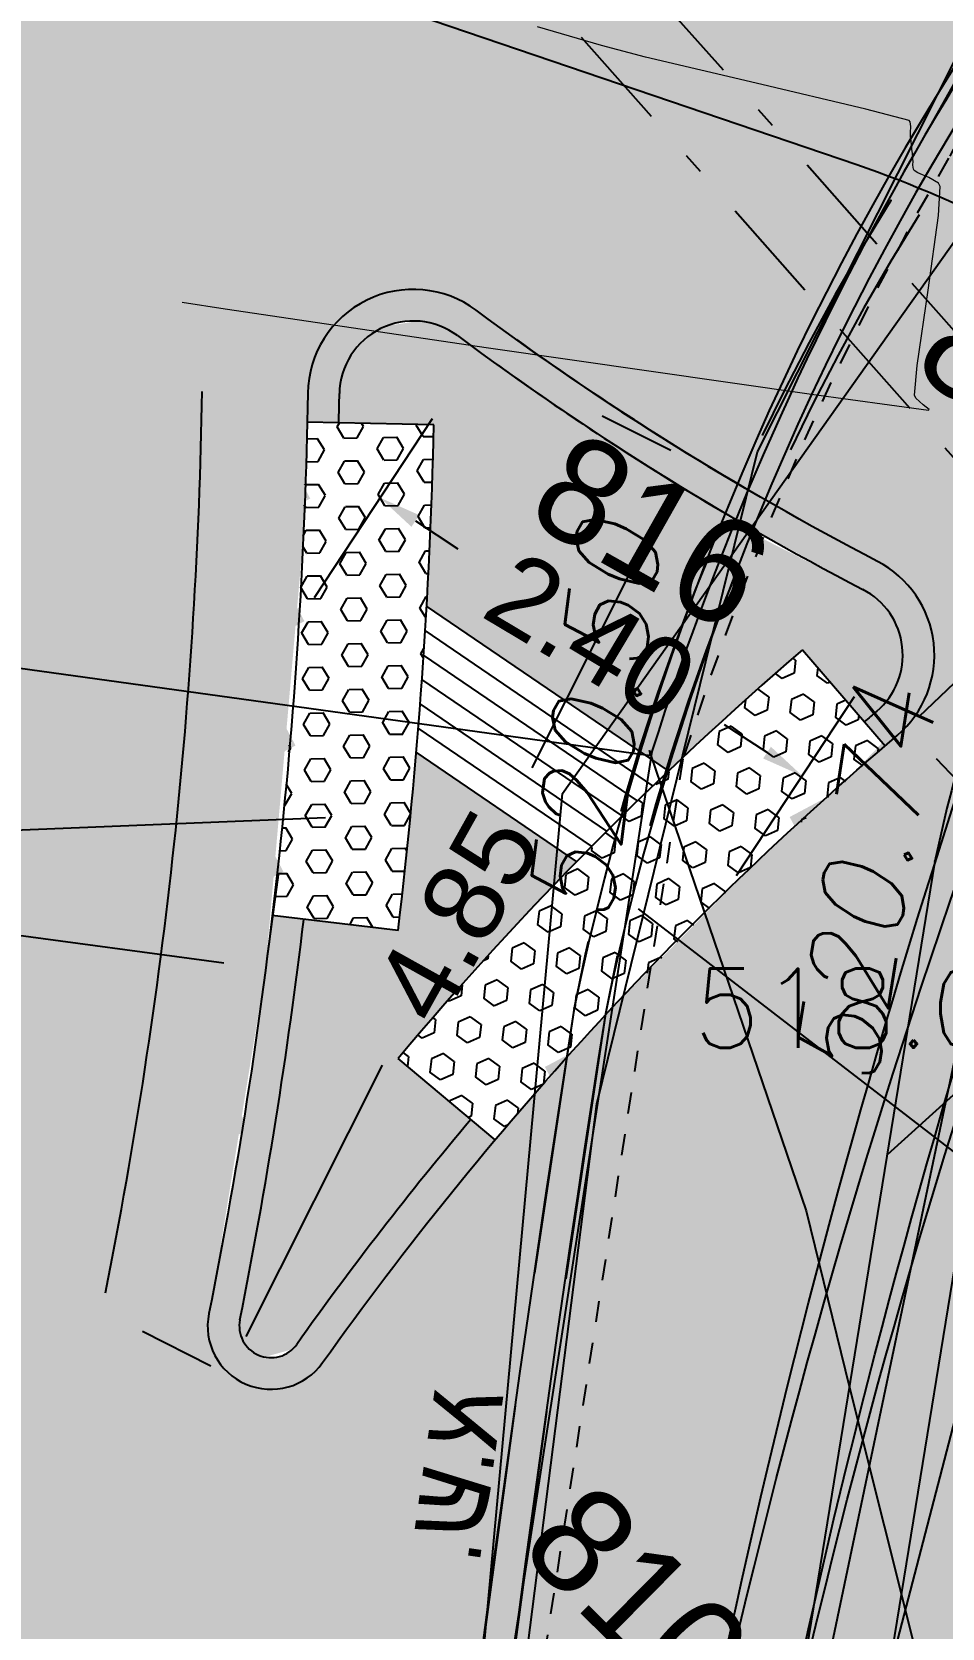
# Model space of a CAD drawing. Header units: metres. Extents: x 222509 to 223547, y 765290 to 766147.
# Drawn here: x 223034.97 to 223039.28, y 765917.54 to 765925.1 of the extents above; entities that cross this region are included whole.
import ezdxf
from ezdxf.enums import TextEntityAlignment as Align

# ---------------------------------------------------------------- set-up
doc = ezdxf.new("R2010")
doc.units = ezdxf.units.M
for name, pattern in [('BORDER', [1.75, 0.5, -0.25, 0.5, -0.25, 0, -0.25]), ('DASHED', [19.05, 12.7, -6.35]), ('DASHED2', [0.375, 0.25, -0.125])]:
    doc.linetypes.add(name, pattern=pattern)
for name, color, linetype in [('55', 8, 'Continuous'), ('A-S', 252, 'Continuous'), ('AS', 8, 'Continuous'), ('K', 8, 'Continuous'), ('KER', 8, 'Continuous'), ('M2602', 8, 'Continuous'), ('Maim-Kayam-Betol', 140, 'reka-biyuv$0$Reka_new$0$X_LINE-DASH2'), ('PNT', 8, 'Continuous'), ('PNT2510', 8, 'Continuous'), ('PNTELEV', 5, 'Continuous'), ('PNTELEV2510', 7, 'Continuous'), ('R-K GOVA', 8, 'Continuous'), ('T', 8, 'Continuous'), ('Tcontours2', 250, 'DASHED'), ('TEXT1', 195, 'Continuous'), ('tich', 8, 'Continuous'), ('timrur', 8, 'Continuous')]:
    doc.layers.add(name, color=color, linetype=linetype)
for name, color, linetype, lineweight in [('M1507', 250, 'Continuous', 20), ('M2404', 8, 'DASHED', 25), ('M2605', 8, 'Continuous', 25)]:
    doc.layers.add(name, color=color, linetype=linetype, lineweight=lineweight)
doc.styles.add('GLONASS', font='techno_n.shx', dxfattribs={"width": 0.86})
doc.styles.add('NARKISM', font='narkism')
doc.styles.add('PTXT', font='txt.shx')
doc.styles.add('reka-biyuv$0$Reka_new$0$STANDARD', font='HEB')
doc.styles.get("Standard").update_dxf_attribs({"font": 'arial.ttf'})
doc.linetypes.add('reka-biyuv$0$Reka_new$0$X_LINE-DASH2', pattern='A,0.5,-0.25,0.5,-0.0002,["X",reka-biyuv$0$Reka_new$0$STANDARD,S=0.3,R=0,X=0,Y=-0.14],-0.2', length=1.4502)
doc.dimstyles.get("Standard").update_dxf_attribs({"dimtxt": 0.18, "dimasz": 0.18, "dimexe": 0.18, "dimexo": 0.0625, "dimgap": 0.09, "dimtad": 0, "dimtih": 1, "dimtoh": 1, "dimdec": 4, "dimzin": 0, "dimdsep": 46, "dimtxsty": 'Standard', "dimcen": 0.09, "dimadec": 0, "dimazin": 0, "dimtfac": 1, "dimtdec": 4, "dimtofl": 0, "dimtmove": 0, "dimatfit": 3, "dimfxl": 1, "dimtolj": 1, "dimtzin": 0, "dimarcsym": 0})

# ---------------------------------------------------------------- blocks, each defined once
blk = doc.blocks.new('G$C48AC2FB6')
at = {"layer": 'Maim-Kayam-Betol'}
blk.add_lwpolyline([(223036.457, 765869.2281), (223035.807, 765876.2972), (223035.3675, 765884.9875), (223035.4059, 765895.476), (223035.5714, 765900.6559), (223037.4872, 765921.492), (223043.7592, 765930.3375), (223044.785, 765938.714), (223059.3099, 765934.0952), (223095.4181, 765900.104), (223130.6305, 765871.6188)], dxfattribs=at)
blk = doc.blocks.new('SRVPNO9')
at = {"layer": 'PNTELEV2510', "style": 'PTXT', "oblique": 15}
blk.add_attdef('ELEV2', text='', height=1, dxfattribs=at).set_placement((-0.035, -1.723), align=Align.CENTER)
blk = doc.blocks.new('G$CAC2BD834')
at = {"layer": '55'}
blk.add_line((223044.125, 765936.9375), (223036.1406, 765906.1875), dxfattribs=at)
blk.add_line((223044.125, 765936.9375), (223036.1406, 765906.1875), dxfattribs=at)
at = {"layer": 'AS'}
blk.add_lwpolyline([(223105.31, 765889.85), (223096.8, 765896.5), (223090.73, 765901.33), (223084.29, 765906.4), (223074.77, 765913.63), (223064.37, 765921.46), (223059.6, 765925.07, 0.064778), (223053.11, 765928.27), (223051.87, 765928.72, 0.086166), (223046.48, 765929.56, 0.160133), (223042.22, 765928.24), (223041.1, 765927.18, 0.109865), (223037.91, 765921.69), (223036.8, 765914.51, 0.035262), (223036.55, 765891.35), (223037.02, 765874.63), (223038.11, 765861.93), (223038.86, 765853.75)], format="xyb", dxfattribs=at)
at = {"layer": 'AS', "linetype": 'DASHED2', "ltscale": 0.3}
blk.add_lwpolyline([(223105.2176, 765889.7318), (223096.7071, 765896.3822), (223090.6369, 765901.2124), (223084.1982, 765906.2813), (223074.6795, 765913.5104), (223064.2796, 765921.3403), (223059.5131, 765924.9477, 0.06475), (223053.0602, 765928.1285), (223051.8204, 765928.5784, 0.086182), (223046.48, 765929.41, 0.159844), (223042.3154, 765928.1238), (223041.2068, 765927.0746, 0.109575), (223038.0565, 765921.6556), (223036.9491, 765914.4924, 0.035257), (223036.6999, 765891.3566), (223037.1698, 765874.6385), (223038.2594, 765861.9433), (223039.0094, 765853.7637)], format="xyb", dxfattribs=at)
at = {"layer": 'KER'}
for points in [[(223052.22, 765926.7, 0.064807), (223045.66, 765928.07, 0.135371), (223041.83, 765925.91, 0.143807), (223039.25, 765921.17), (223038.14, 765914.34, 0.058927), (223038.2, 765891.27), (223039.25, 765874.72), (223040.09, 765861.99), (223040.77, 765853.88)], [(223052.0884, 765926.3223, 0.064166), (223045.6946, 765927.6661, 0.133268), (223042.1126, 765925.6269, 0.1435), (223039.6431, 765921.0955), (223038.5363, 765914.2849, 0.058932), (223038.5985, 765891.3067), (223039.6492, 765874.7458), (223040.4889, 765862.0199), (223041.1686, 765853.9134)]]:
    blk.add_lwpolyline(points, format="xyb", dxfattribs=at)
at = {"layer": 'PNT2510'}
for p in [(223037.91, 765921.69, 520.5), (223039.25, 765921.17, 520.74)]:
    blk.add_point(p, dxfattribs=at)
at = {"layer": 'Tcontours2', "elevation": 520.5}
for points in [[(223031.8047, 765922.5175), (223037.8226, 765921.6824), (223037.9049, 765921.6718), (223038.6403, 765919.5143), (223038.8459, 765918.6762), (223039.7591, 765915.0315), (223041.5025, 765908.9106), (223043.0552, 765907.8059), (223044.7105, 765907.4118)], [(223037.8965, 765921.6964), (223037.8997, 765921.6853), (223037.8999, 765921.673)]]:
    blk.add_lwpolyline(points, dxfattribs=at)
at = {"layer": 'PNT2510'}
ref = blk.add_blockref('SRVPNO9', (223037.91, 765921.69, 520.5), dxfattribs=dict(at, xscale=0.4, yscale=0.4, zscale=0.4))
ref.add_attrib('ELEV2', '520.50', dxfattribs={"layer": 'PNTELEV2510', "height": 0.4, "rotation": 82.47438, "style": 'PTXT', "oblique": 15}).set_placement((223037.8357, 765921.794, 520.5), align=Align.CENTER)
ref = blk.add_blockref('SRVPNO9', (223039.25, 765921.17, 520.74), dxfattribs=dict(at, xscale=0.4, yscale=0.4, zscale=0.4))
ref.add_attrib('ELEV2', '520.74', dxfattribs={"layer": 'PNTELEV2510', "height": 0.4, "rotation": 81.09886, "style": 'PTXT', "oblique": 15}).set_placement((223039.1149, 765921.0154, 520.74), align=Align.CENTER)
blk = doc.blocks.new('*D69')
at = {"color": 0, "lineweight": -2}
for p, q in [((223038.0003, 765923.1166), (223037.6752, 765923.2799)), ((223037.9876, 765922.8992), (223037.3417, 765921.613)), ((223035.9882, 765918.918), (223036.6341, 765920.2042)), ((223035.8214, 765918.778), (223035.4963, 765918.9413))]:
    blk.add_line(p, q, dxfattribs=at)
at = {"color": 0}
for points in [[(223038.0174, 765922.8842), (223037.9578, 765922.9142), (223038.0774, 765923.0779)], [(223035.9584, 765918.933), (223036.018, 765918.9031), (223035.8985, 765918.7393)]]:
    blk.add_solid(points, dxfattribs=at)
at = {"layer": 'DEFPOINTS', "color": 0}
for p in [(223038.0774, 765923.0779), (223038.14, 765923.0465), (223035.9611, 765918.7079)]:
    blk.add_point(p, dxfattribs=at)
at = {"color": 0, "insert": (223036.9879, 765920.9086), "char_height": 0.375, "attachment_point": 5, "rotation": 60.82483}
blk.add_mtext('\\A1;4.85', dxfattribs=at)
blk = doc.blocks.new('*D72')
at = {"color": 0, "lineweight": -2}
for p, q in [((223039.1758, 765921.8564), (223039.4447, 765922.1121)), ((223039.2564, 765921.6571), (223040.0859, 765920.7847)), ((223041.9576, 765918.816), (223041.1281, 765919.6884)), ((223042.1526, 765918.7254), (223042.4215, 765918.9811))]:
    blk.add_line(p, q, dxfattribs=at)
at = {"color": 0}
for points in [[(223039.2806, 765921.6801), (223039.2322, 765921.6341), (223039.1186, 765921.802)], [(223041.9334, 765918.7931), (223041.9818, 765918.839), (223042.0954, 765918.6711)]]:
    blk.add_solid(points, dxfattribs=at)
at = {"layer": 'DEFPOINTS', "color": 0}
for p in [(223039.0625, 765921.7487), (223042.0954, 765918.6711), (223042.0393, 765918.6178)]:
    blk.add_point(p, dxfattribs=at)
at = {"color": 0, "insert": (223040.607, 765920.2366), "char_height": 0.375, "attachment_point": 5, "rotation": 312.77144}
blk.add_mtext('\\A1;4.30', dxfattribs=at)
blk = doc.blocks.new('*D73')
at = {"color": 0, "lineweight": -2}
for p, q in [((223031.8257, 765921.2819), (223031.879, 765921.679)), ((223032.0173, 765921.2063), (223033.2004, 765921.0473)), ((223036.0873, 765920.7091), (223036.1407, 765921.1061)), ((223035.8825, 765920.6868), (223034.6995, 765920.8458))]:
    blk.add_line(p, q, dxfattribs=at)
at = {"color": 0}
for points in [[(223032.0217, 765921.2394), (223032.0129, 765921.1733), (223031.8191, 765921.233)], [(223035.8781, 765920.6537), (223035.887, 765920.7198), (223036.0808, 765920.6601)]]:
    blk.add_solid(points, dxfattribs=at)
at = {"layer": 'DEFPOINTS', "color": 0}
for p in [(223031.8049, 765921.1271), (223036.0808, 765920.6601), (223036.0665, 765920.5542)]:
    blk.add_point(p, dxfattribs=at)
at = {"color": 0, "insert": (223033.9499, 765920.9465), "char_height": 0.375, "attachment_point": 5, "rotation": 352.76092}
blk.add_mtext('\\A1;4.30', dxfattribs=at)
blk = doc.blocks.new('*D77')
at = {"color": 0, "lineweight": -2}
for p, q in [((223036.3112, 765922.4205), (223036.8701, 765923.2686)), ((223036.7895, 765922.7828), (223036.9903, 765922.6504)), ((223038.3112, 765921.1027), (223038.87, 765921.9508)), ((223038.4554, 765921.6851), (223038.2546, 765921.8174))]:
    blk.add_line(p, q, dxfattribs=at)
at = {"color": 0}
for points in [[(223036.8078, 765922.8106), (223036.7711, 765922.755), (223036.6225, 765922.8928)], [(223038.4371, 765921.6572), (223038.4738, 765921.7129), (223038.6224, 765921.575)]]:
    blk.add_solid(points, dxfattribs=at)
at = {"layer": 'DEFPOINTS', "color": 0}
for p in [(223036.2252, 765922.29), (223038.6224, 765921.575), (223038.2252, 765920.9722)]:
    blk.add_point(p, dxfattribs=at)
at = {"color": 0, "insert": (223037.6225, 765922.2339), "char_height": 0.375, "attachment_point": 5, "rotation": 329.18697}
blk.add_mtext('\\A1;2.40', dxfattribs=at)
blk = doc.blocks.new('SRVPNO1')
at = {"layer": 'PNTELEV', "color": 8, "style": 'PTXT'}
blk.add_attdef('ELEV2', (1.5, -0.5), '', height=1, dxfattribs=at)
blk = doc.blocks.new('G$C9B10AD15')
at = {"layer": 'A-S'}
for points in [[(223052.807, 765928.376, 0.236379), (223042.866, 765928.696, 0.186611), (223037.542, 765920.474, 0.059418), (223036.506, 765892.582, 0.017566), (223039.155, 765850.757), (223039.512, 765849.824), (223039.711, 765847.883), (223039.56, 765846.848), (223040.725, 765835.179, 0.072394), (223042.139, 765831.179, 0.112445), (223048.001, 765824.293, 0.053398), (223048.6588, 765823.8773), (223062.411, 765817.376), (223071.421, 765813.094), (223089.553, 765804.567), (223103.156, 765798.143), (223115.834, 765792.204), (223123.059, 765788.772, -0.127843), (223133.6, 765777.617, -0.096184), (223136.058, 765764.253), (223138.159, 765764.394)], [(223052.7356, 765928.2441, 0.236026), (223042.9421, 765928.5659, 0.186256), (223037.6896, 765920.447, 0.059419), (223036.6558, 765892.5902, 0.017559), (223039.3023, 765850.7918), (223039.6592, 765849.8591), (223039.8621, 765847.8798), (223039.7111, 765846.8446), (223040.8735, 765835.2011, 0.072274), (223042.2719, 765831.2486, 0.112475), (223048.0925, 765824.4119, 0.05347), (223048.724, 765824.0124), (223062.4752, 765817.5115), (223071.4851, 765813.2296), (223089.6169, 765804.7027), (223103.2198, 765798.2787), (223115.898, 765792.3397), (223123.1312, 765788.9038, -0.127996), (223133.7361, 765777.6808, -0.095111), (223136.2092, 765764.4135), (223138.149, 765764.5437)]]:
    blk.add_lwpolyline(points, format="xyb", dxfattribs=at)
at = {"layer": 'K'}
for points in [[(223043.015, 765832.737), (223042.257, 765835.226), (223041.109, 765849.109), (223040.043, 765862.966), (223038.041, 765892.616), (223037.437, 765906.61, -0.127082), (223040.718, 765924.44, -0.259983), (223046.572, 765928.027, -0.135558), (223052.101, 765926.739)], [(223043.3498, 765832.839), (223042.6027, 765835.2922), (223041.4579, 765849.1368), (223040.3921, 765862.9912), (223038.3905, 765892.6353), (223037.7865, 765906.6299, -0.127019), (223041.0297, 765924.2801, -0.259448), (223046.5864, 765927.6773, -0.135558), (223051.9337, 765926.4316, -0.135558)]]:
    blk.add_lwpolyline(points, format="xyb", dxfattribs=at)
at = {"layer": 'PNT', "color": 252}
for p in [(223037.542, 765920.474, 518.043), (223039.017, 765920.052, 518.255)]:
    blk.add_point(p, dxfattribs=at)
ref = blk.add_blockref('SRVPNO1', (223037.542, 765920.474, 518.043), dxfattribs=dict(at, xscale=0.375, yscale=0.375, zscale=0.375))
ref.add_attrib('ELEV2', '518.04', (223038.1045, 765920.2865, 518.043), dxfattribs={"layer": 'PNTELEV', "color": 8, "height": 0.375, "style": 'PTXT'})
at = {"layer": 'T', "style": 'GLONASS', "text_generation_flag": 2, "width": 0.86}
blk.add_text('א.ש.', height=0.375, rotation=81.84043, dxfattribs=at).set_placement((223037.2084, 765918.6476))
blk = doc.blocks.new('G$C1F174877')
at = {"layer": 'M1507', "linetype": 'Continuous', "elevation": 518.5}
blk.add_lwpolyline([(223035.6854, 765923.8188), (223035.8887, 765923.7884), (223037.1366, 765923.6037), (223038.6659, 765923.3834), (223039.2208, 765923.3084), (223039.2238, 765923.3109), (223039.1953, 765923.3336), (223039.1596, 765923.3651), (223039.1534, 765923.3787), (223039.1667, 765923.5197), (223039.2191, 765923.8768), (223039.2672, 765924.231), (223039.2753, 765924.3683), (223039.2678, 765924.384), (223039.2226, 765924.4099), (223039.1695, 765924.4323), (223039.1523, 765924.4437), (223039.149, 765924.4496), (223039.1469, 765924.4681), (223039.1472, 765924.4882), (223039.1469, 765924.496), (223039.1461, 765924.5041), (223039.144, 765924.5242), (223039.142, 765924.5444), (223039.1411, 765924.5525), (223039.1402, 765924.5612), (223039.138, 765924.583), (223039.1358, 765924.6048), (223039.1349, 765924.6136), (223039.1349, 765924.624), (223039.1367, 765924.6513), (223039.1339, 765924.6747), (223039.1281, 765924.68), (223038.9235, 765924.7342), (223038.4033, 765924.8567), (223037.8798, 765924.9799), (223037.6711, 765925.035), (223037.3675, 765925.1238)], dxfattribs=at)
blk = doc.blocks.new('G$CFB36F9AD')
at = {"layer": 'M2404', "ltscale": 0.1}
for points in [[(223160.298, 765847.513), (223152.424, 765853.717), (223144.463, 765859.753), (223137.263, 765865.216), (223129.337, 765871.272), (223122.176, 765876.767), (223114.244, 765882.926), (223106.372, 765889.033), (223090.551, 765901.483), (223085.122, 765905.742), (223077.349, 765911.706), (223067.939, 765918.728), (223060.354, 765924.482), (223056.653, 765926.793), (223053.768, 765927.997, 0.061833), (223049.913, 765929.254, 0.172813), (223042.52, 765928.471, 0.114324), (223039.042, 765924.301)], [(223160.2042, 765847.3959), (223152.3323, 765853.5983), (223144.3724, 765859.6335), (223137.1721, 765865.0967), (223129.2458, 765871.1529), (223122.0843, 765876.6483), (223114.1521, 765882.8075), (223106.2796, 765888.9148), (223090.4583, 765901.3651), (223085.0301, 765905.6235), (223077.2585, 765911.5864), (223067.8488, 765918.6081), (223060.2688, 765924.3584), (223056.5839, 765926.6593), (223053.7072, 765927.8598, 0.061935), (223049.8811, 765929.1074, 0.172537), (223042.5985, 765928.3423, 0.114003), (223039.1759, 765924.2334)], [(223039.042, 765924.301, 0.092086), (223037.542, 765920.474, 0.059418), (223036.506, 765892.582, 0.017566), (223039.155, 765850.757), (223039.512, 765849.824), (223039.711, 765847.883), (223039.56, 765846.848), (223040.725, 765835.179, 0.072394), (223042.139, 765831.179, 0.112445), (223048.001, 765824.293, 0.053398), (223048.6588, 765823.8773), (223062.411, 765817.376), (223071.421, 765813.094), (223089.553, 765804.567), (223103.156, 765798.143), (223115.834, 765792.204), (223123.059, 765788.772, -0.127843), (223133.6, 765777.617, -0.096184), (223136.058, 765764.253), (223138.159, 765764.394)], [(223039.1759, 765924.2334, 0.092409), (223037.6896, 765920.447, 0.059419), (223036.6558, 765892.5902, 0.017559), (223039.3023, 765850.7918), (223039.6592, 765849.8591), (223039.8621, 765847.8798), (223039.7111, 765846.8446), (223040.8735, 765835.2011, 0.072274), (223042.2719, 765831.2486, 0.112475), (223048.0925, 765824.4119, 0.05347), (223048.724, 765824.0124), (223062.4752, 765817.5115), (223071.4851, 765813.2296), (223089.6169, 765804.7027), (223103.2198, 765798.2787), (223115.898, 765792.3397), (223123.1312, 765788.9038, -0.127996), (223133.7361, 765777.6808, -0.095111), (223136.2092, 765764.4135), (223138.149, 765764.5437)]]:
    blk.add_lwpolyline(points, format="xyb", dxfattribs=at)
at = {"layer": 'M2605'}
for points in [[(223043.015, 765832.737), (223042.257, 765835.226), (223041.109, 765849.109), (223040.043, 765862.966), (223038.041, 765892.616), (223037.437, 765906.61, -0.107595), (223040.105, 765923.589, -0.165647), (223043.784, 765927.338, -0.275637), (223052.256, 765926.732)], [(223043.3498, 765832.839), (223042.6027, 765835.2922), (223041.4579, 765849.1368), (223040.3921, 765862.9912), (223038.3905, 765892.6353), (223037.7865, 765906.6299, -0.110288), (223040.4656, 765923.4159, -0.165647), (223043.9639, 765926.9807, -0.275637), (223052.0271, 765926.404)]]:
    blk.add_lwpolyline(points, format="xyb", dxfattribs=at)
at = {"layer": 'M2605', "elevation": 519.132}
blk.add_lwpolyline([(223039.0257, 765919.7814), (223040.428, 765921.0491), (223043.9871, 765921.0491)], dxfattribs=at)
at = {"layer": 'PNT'}
for p in [(223039.042, 765924.301, 518.471), (223037.542, 765920.474, 518.043), (223039.017, 765920.052, 518.255)]:
    blk.add_point(p, dxfattribs=at)
ref = blk.add_blockref('SRVPNO1', (223037.542, 765920.474, 518.043), dxfattribs=dict(at, xscale=0.375, yscale=0.375, zscale=0.375))
ref.add_attrib('ELEV2', '518.04', (223038.1045, 765920.2865, 518.043), dxfattribs={"layer": 'PNTELEV', "color": 8, "height": 0.375, "style": 'PTXT'})
at = {"layer": 'M2605', "style": 'GLONASS', "text_generation_flag": 2, "width": 0.86}
blk.add_text('א.ש.', height=0.375, rotation=81.84043, dxfattribs=at).set_placement((223037.2084, 765918.6476))
blk = doc.blocks.new('G$CEBE070F1')
at = {"layer": 'M2404'}
blk.add_polyline3d([(223075.7, 765811.34, 508), (223053.09, 765821.85, 508.31), (223048.33, 765824.29, 508.7), (223045.47, 765826.75, 508.96), (223042.63, 765830.11, 509.19), (223041.18, 765833.89, 509.66), (223040.37, 765838.94, 510.2), (223038.26, 765862.15, 512.71), (223036.59, 765894.88, 516.25), (223036.9, 765914.14, 518.01), (223037.65, 765920.02, 518.77), (223038.41, 765923.11, 518.99), (223039.78, 765925.83, 519.29), (223041.45, 765927.75, 519.64), (223044.78, 765929.69, 519.86), (223048.28, 765929.68, 520.24), (223052.05, 765928.97, 520.52), (223055.6, 765927.38, 520.86), (223060.41, 765924.5, 521.04), (223070.18, 765916.99, 521.64), (223097.05, 765896.46, 523.13), (223136.73, 765865.69, 524.89), (223165.23, 765843.21, 526.29)], dxfattribs=at)
at = {"layer": 'M2602'}
blk.add_polyline3d([(223043.09, 765833.37, 510.47), (223042.29, 765836.63, 510.8), (223041.1, 765853.67, 512.61), (223039.38, 765877.84, 515.11), (223038.27, 765895.12, 516.98), (223037.75, 765908.7, 518.44), (223038.69, 765917.11, 519.27), (223039.69, 765921.88, 519.79), (223041.17, 765924.57, 520.3), (223042.57, 765926.45, 520.67), (223044.43, 765927.37, 520.96), (223046.86, 765927.78, 521.37), (223051.49, 765926.66, 521.74)], dxfattribs=at)
blk = doc.blocks.new('G$C122A9018')
at = {"layer": 'R-K GOVA'}
h = blk.add_hatch(color=254, dxfattribs=at)
h.dxf.hatch_style = 1
h.paths.add_polyline_path([(223083.9613, 765914.85158), (223080.00774, 765909.68354), (223069.4389, 765917.68627), (223068.26825, 765918.317), (223067.3334, 765918.81544), (223066.57736, 765919.17362), (223065.44119, 765919.65655), (223062.22835, 765921.00386), (223059.66703, 765922.07586), (223058.49733, 765922.47343), (223057.23737, 765922.75821), (223056.20794, 765922.88777), (223055.41751, 765922.92652), (223054.68416, 765922.91583), (223053.47497, 765922.79967), (223052.60892, 765922.63929), (223051.64724, 765922.38211), (223050.7066, 765922.04465), (223049.81474, 765921.71691), (223048.39628, 765921.33091), (223046.63672, 765920.97451), (223045.75193, 765920.70908), (223044.47631, 765920.18861), (223043.24892, 765919.51292), (223042.4374, 765918.9545), (223041.65103, 765918.31058), (223040.84343, 765917.5186), (223040.11037, 765916.64938), (223039.3221, 765915.48359), (223038.70362, 765914.29574), (223038.05837, 765912.49768), (223037.36959, 765909.7474), (223036.85807, 765906.79871), (223036.52799, 765904.00902), (223036.33278, 765901.55384), (223036.26907, 765899.17478), (223036.36611, 765895.05446), (223028.26989, 765894.29533), (223028.8219, 765895.00494), (223029.13709, 765895.69304), (223029.32121, 765896.71356), (223029.23568, 765900.41382), (223029.43388, 765910.1781), (223029.62225, 765912.22012), (223029.80686, 765913.36221), (223030.18468, 765915.04017), (223030.70538, 765916.74726), (223031.08885, 765917.87783), (223031.30917, 765918.6433), (223031.45558, 765919.22823), (223031.58139, 765919.80302), (223031.7577, 765920.79711), (223031.85658, 765921.54515), (223031.92295, 765922.24118), (223031.98312, 765923.77452), (223031.93688, 765925.35287), (223031.84021, 765927.78602), (223031.71015, 765931.05973), (223031.6111, 765932.67709), (223031.48142, 765933.86821), (223031.43741, 765935.30176), (223031.4995, 765936.36201), (223031.54519, 765937.62621), (223031.93133, 765939.00246), (223032.2144, 765939.62164), (223032.62698, 765940.6681), (223033.11177, 765941.65868), (223033.63182, 765942.54382), (223034.18921, 765943.42614), (223034.60685, 765944.22336), (223035.12039, 765945.29042), (223035.6417, 765946.49723), (223036.11234, 765947.72967), (223036.66706, 765949.43827), (223036.90449, 765950.29587), (223037.24589, 765951.74571), (223037.51948, 765953.22965), (223037.78374, 765955.09447), (223037.91398, 765956.90984), (223052.49375, 765954.73385), (223051.47691, 765954.59087), (223050.78723, 765954.35522), (223049.99835, 765953.92579), (223049.45116, 765953.40049), (223049.14634, 765952.94248), (223048.9965, 765952.62107), (223048.86201, 765952.18872), (223048.78835, 765951.64269), (223048.8827, 765950.64667), (223049.00665, 765949.96154), (223049.14578, 765949.36782), (223049.32162, 765948.98555), (223049.67058, 765948.55078), (223050.04087, 765948.27262), (223050.47193, 765948.07633), (223051.37609, 765947.69065), (223052.41243, 765947.15107), (223053.14901, 765946.69673), (223054.28321, 765945.88887), (223056.19438, 765944.05658), (223056.97695, 765943.21595), (223058.08685, 765941.87113), (223059.35242, 765940.08527), (223060.58661, 765938.0184), (223061.66003, 765935.83528), (223062.35032, 765933.96759), (223062.5708, 765933.32215), (223063.06183, 765932.37283), (223063.3298, 765931.99052), (223065.30041, 765929.91584), (223066.66818, 765928.60522), (223068.21113, 765927.23957), (223069.52609, 765926.14224), (223070.50123, 765925.40325), (223073.68056, 765922.99387)])
h.paths.add_polyline_path([(223036.76223, 765923.8799), (223036.55041, 765923.82452), (223036.38249, 765923.68386), (223036.27756, 765923.27105), (223036.259, 765922.70874), (223036.07868, 765920.64594), (223035.8294, 765919.11761), (223035.84718, 765918.81555), (223036.04047, 765918.67509), (223036.22519, 765918.68966), (223037.13564, 765919.81263), (223037.70041, 765920.45314), (223038.3821, 765921.14415), (223038.85195, 765921.57562), (223039.20474, 765921.94331), (223039.24772, 765922.17266), (223039.172, 765922.41312), (223038.90076, 765922.63215), (223038.34857, 765922.93966), (223037.95628, 765923.17861), (223037.72594, 765923.32732), (223037.42523, 765923.53132), (223037.2686, 765923.64218), (223037.14042, 765923.73533), (223036.92431, 765923.85885)], flags=16)
edge = h.paths.add_edge_path(flags=16)
edge.add_arc((223045.43445, 765935.01402), 8, 0, 360)
h.paths.add_polyline_path([(223058.51405, 765930.0216), (223058.44305, 765929.83942), (223058.25618, 765929.39234), (223058.03082, 765928.90407), (223057.73513, 765928.32871), (223057.44716, 765927.82411), (223057.34071, 765927.61448), (223057.26567, 765927.52922), (223057.22259, 765927.32387), (223057.34518, 765927.12447), (223057.59821, 765927.05445), (223058.22089, 765926.95048), (223059.02743, 765926.77848), (223060.84037, 765926.23047), (223062.15854, 765925.71635), (223062.54192, 765925.83075), (223062.69967, 765926.07426), (223062.65414, 765926.4593), (223061.91346, 765927.22328), (223059.83654, 765929.49251), (223059.14589, 765930.51527), (223059.06791, 765930.57056), (223058.95668, 765930.60058), (223058.84241, 765930.58649), (223058.73328, 765930.52285), (223058.67218, 765930.44492), (223058.62731, 765930.32909), (223058.59249, 765930.23218)], flags=16)
h.paths.add_polyline_path([(223042.41451, 765954.61221), (223042.28032, 765954.34093), (223042.20817, 765954.20863), (223042.09936, 765953.90677), (223041.90118, 765953.26553), (223041.71736, 765952.25606), (223041.48437, 765951.00772), (223041.15372, 765949.46791), (223041.19199, 765949.29923), (223041.36238, 765949.08573), (223041.4601, 765949.03127), (223041.65312, 765948.99251), (223041.76777, 765949.00093), (223043.21428, 765948.99251), (223043.37591, 765948.99593), (223043.58068, 765948.99902), (223043.68094, 765949.0263), (223043.84491, 765949.13027), (223043.95064, 765949.27535), (223044.00834, 765949.50792), (223043.90889, 765950.09016), (223043.79004, 765950.98593), (223043.71634, 765951.7389), (223043.65366, 765952.77416), (223043.63703, 765953.42446), (223043.64617, 765954.44317), (223043.66266, 765954.86778), (223043.5679, 765955.18524), (223043.33887, 765955.35971), (223043.02059, 765955.3708), (223042.74863, 765955.17107), (223042.61542, 765954.96444)], flags=16)
h = blk.add_hatch(dxfattribs=at)
h.set_pattern_fill('HEX', color=256, scale=0.5, angle=1.148286)
h.set_pattern_definition([(1.1482858, (-62713.79109, 1510722.35094), (-0.00216939649, 0.108231435909), [0.0625, -0.125]), (121.1482858, (-62713.79109, 1510722.35094), (-0.09264647474, -0.055994470426), [0.0625, -0.125]), (61.1482858, (-62713.7286, 1510722.35219), (-0.09481587123, 0.052236965483), [0.0625, -0.125])])
h.paths.add_polyline_path([(223036.27713, 765923.2516), (223036.87698, 765923.23826), (223036.85815, 765922.67654), (223036.82085, 765922.0315), (223036.75974, 765921.31571), (223036.70778, 765920.84162), (223036.112, 765920.9127), (223036.17625, 765921.51491), (223036.25394, 765922.60083)])
h = blk.add_hatch(dxfattribs=at)
h.set_pattern_fill('HEX', color=256, scale=0.5, angle=143.922797)
h.set_pattern_definition([(143.922796738, (0, 0), (-0.063747570219, -0.087492841371), [0.0625, -0.125]), (263.922796738, (0, 0), (0.107644808386, -0.011460594554), [0.0625, -0.125]), (203.922796738, (-0.05051, 0.0368), (0.043897238167, -0.098953435925), [0.0625, -0.125])])
h.paths.add_polyline_path([(223037.16687, 765919.84986), (223036.70774, 765920.23612), (223037.0933, 765920.67859), (223037.7687, 765921.38485), (223038.29705, 765921.88433), (223038.62345, 765922.17229), (223039.01457, 765921.71729), (223038.30749, 765921.07245), (223037.58363, 765920.32616)])
at = {"layer": 'tich', "linetype": 'ByBlock'}
h = blk.add_hatch(color=41, dxfattribs=at)
h.dxf.hatch_style = 1
h.paths.add_polyline_path([(223036.26095, 765920.89493), (223036.70778, 765920.84162), (223036.79401, 765921.68665), (223037.55344, 765921.16854), (223037.02974, 765920.60775), (223036.70774, 765920.23612), (223037.05209, 765919.94643), (223036.27235, 765918.94339), (223036.20721, 765918.85761), (223036.07509, 765918.82107), (223036.04584, 765918.83035), (223036.00352, 765918.85802), (223035.98002, 765918.88589), (223035.95991, 765918.93219), (223035.95608, 765918.98005), (223036.1289, 765919.94645), (223036.1984, 765920.41168)])
h.paths.add_polyline_path([(223036.42709, 765923.24826), (223036.42977, 765923.38601), (223036.45341, 765923.50679), (223036.48109, 765923.56275), (223036.55034, 765923.64456), (223036.65266, 765923.70633), (223036.80038, 765923.7296), (223036.89242, 765923.71157), (223036.98863, 765923.66103), (223037.50527, 765923.29436), (223037.69657, 765923.16718), (223038.06636, 765922.93372), (223038.43355, 765922.6994), (223038.90974, 765922.45812), (223039.00329, 765922.38735), (223039.06779, 765922.29059), (223039.09197, 765922.21409), (223039.09835, 765922.1467), (223039.08953, 765922.06947), (223039.07386, 765922.01891), (223039.02648, 765921.93507), (223038.91679, 765921.83104), (223038.62345, 765922.17229), (223037.98861, 765921.59799), (223036.84306, 765922.37951), (223036.86191, 765922.7638), (223036.87103, 765923.01521), (223036.87698, 765923.23826)])
at = {"color": 0, "const_width": 0.1548}
for points in [[(223036.53221, 765923.39976), (223037.67564, 765923.6012)], [(223036.94147, 765919.26302), (223035.7805, 765919.27582)]]:
    blk.add_lwpolyline(points, dxfattribs=at)
at = {"color": 0, "const_width": 0.0774}
for points in [[(223037.0276, 765923.15301, 1), (223037.2944, 765923.20001, 1)], [(223036.53552, 765919.46916, 1), (223036.26463, 765919.47214, 1)]]:
    blk.add_lwpolyline(points, format="xyb", close=True, dxfattribs=at)
at = {"const_width": 0.5}
blk.add_lwpolyline([(223039.95084, 765916.40803), (223036.95456, 765919.59219)], dxfattribs=at)
at = {"layer": 'R-K GOVA', "color": 30}
blk.add_line((223041.49239, 765918.13565), (223037.84592, 765920.94415), dxfattribs=at)
blk.add_lwpolyline([(223043.36072, 765919.58241), (223041.44475, 765922.48833, 0.1665124), (223038.88067, 765924.46968), (223031.80855, 765926.87543)], format="xyb", dxfattribs=at)
at = {"layer": 'R-K GOVA', "const_width": 0.5}
for points in [[(223034.87174, 765923.8012), (223034.4631, 765921.33483)], [(223035.85829, 765923.63775), (223035.44965, 765921.17137)], [(223039.5499, 765921.0225), (223037.72937, 765919.30912)], [(223040.23525, 765920.29429), (223038.41473, 765918.58091)], [(223040.92061, 765919.56608), (223039.10008, 765917.8527)]]:
    blk.add_lwpolyline(points, dxfattribs=at)
at = {"layer": 'R-K GOVA', "color": 30}
blk.add_lwpolyline([(223036.36378, 765921.37615), (223031.58483, 765921.18234)], dxfattribs=at)
at = {"layer": 'TEXT1', "color": 170, "linetype": 'BORDER'}
for p, q in [((223037.41859, 765925.8559), (223042.78246, 765919.79674)), ((223037.07762, 765925.63761), (223042.48295, 765919.53161))]:
    blk.add_line(p, q, dxfattribs=at)
at = {"layer": 'tich'}
for p, q in [((223036.87698, 765923.23826), (223036.27713, 765923.2516)), ((223038.62345, 765922.17229), (223039.01457, 765921.71729))]:
    blk.add_line(p, q, dxfattribs=at)
at = {"layer": 'tich', "linetype": 'ByBlock'}
for p, q in [((223037.98861, 765921.59799), (223036.84306, 765922.37951)), ((223037.91478, 765921.5273), (223036.83618, 765922.26315)), ((223037.84148, 765921.45625), (223036.82877, 765922.14714)), ((223037.7687, 765921.38485), (223036.82085, 765922.0315)), ((223037.69643, 765921.3131), (223036.81241, 765921.9162)), ((223037.62468, 765921.241), (223036.80346, 765921.80125)), ((223037.55344, 765921.16854), (223036.79401, 765921.68665)), ((223036.70778, 765920.84162), (223036.112, 765920.9127)), ((223037.16687, 765919.84986), (223036.70774, 765920.23612))]:
    blk.add_line(p, q, dxfattribs=at)
at = {"layer": 'tich', "linetype": 'ByBlock', "const_width": 0.1}
for points in [[(223032.77166, 765894.69813), (223032.64713, 765899.77655, -0.0116613), (223032.64454, 765901.94992), (223032.81146, 765909.49239, -0.0679124), (223034.43413, 765915.56343, 0.0910778), (223035.74518, 765925.02823, 0.0910778)], [(223040.27022, 765922.05231, 0.0952143), (223034.61859, 765915.48614, 0.0677998), (223033.01118, 765909.47759), (223032.84449, 765901.94549, 0.0116613), (223032.84707, 765899.78146), (223032.97132, 765894.71441)]]:
    blk.add_lwpolyline(points, format="xyb", dxfattribs=at)
for points in [[(223035.74518, 765925.02823), (223040.27022, 765922.05231)], [(223035.76605, 765924.36538), (223036.31126, 765924.65594)], [(223035.77072, 765923.80129), (223036.78713, 765924.34298)], [(223036.93532, 765923.85538), (223037.26301, 765924.03002)], [(223037.41014, 765923.54186), (223037.73888, 765923.71706)], [(223035.76319, 765923.2307), (223036.29851, 765923.516)], [(223037.88124, 765923.22636), (223038.21476, 765923.4041)], [(223038.37613, 765922.92353), (223038.69063, 765923.09114)], [(223035.74304, 765922.65339), (223036.26797, 765922.93314)], [(223038.89661, 765922.63434), (223039.1665, 765922.77818)], [(223039.23783, 765922.24961), (223039.64238, 765922.46522)], [(223035.70976, 765922.06908), (223036.24045, 765922.3519)], [(223038.58621, 765921.33576), (223040.11825, 765922.15225)], [(223035.66283, 765921.47749), (223036.1983, 765921.76287)], [(223035.60163, 765920.8783), (223036.14084, 765921.16567)], [(223037.42682, 765920.1513), (223039.057, 765921.02009)], [(223035.5255, 765920.27115), (223036.06729, 765920.55989)], [(223035.43369, 765919.65565), (223035.97677, 765919.94508)], [(223036.60949, 765919.14913), (223037.80443, 765919.78597)], [(223035.32535, 765919.03133), (223035.86831, 765919.3207)], [(223035.19954, 765918.39771), (223035.88599, 765918.76355)], [(223035.05516, 765917.75419), (223036.85926, 765918.71567)], [(223034.89099, 765917.10012), (223036.09515, 765917.74187)]]:
    blk.add_lwpolyline(points, dxfattribs=at)
at = {"layer": 'tich', "linetype": 'ByBlock'}
blk.add_lwpolyline([(223035.81142, 765919.02676, 0.8092565), (223036.35019, 765918.79424, -0.0620605), (223039.07251, 765921.76686, 0.532421), (223038.97891, 765922.59122, -0.0401112), (223037.07816, 765923.78137, 0.6109799), (223036.27979, 765923.3885, -0.0452241)], format="xyb", close=True, dxfattribs=at)
at = {"layer": 'tich', "linetype": 'DASHED', "ltscale": 8, "const_width": 0.15}
for points in [[(223038.96568, 765921.77417, -0.0011695), (223039.02389, 765921.82396, 0.532421), (223038.94433, 765922.52467, -0.0401112), (223037.03339, 765923.7212, 0.6109799), (223036.35478, 765923.38726, -0.0014088), (223036.35211, 765923.24993)], [(223036.18647, 765920.90381, -0.0196551), (223035.88496, 765919.01206, 0.8092565), (223036.28904, 765918.83766, -0.0204788), (223037.10948, 765919.89814, -0.0204788)]]:
    blk.add_lwpolyline(points, format="xyb", dxfattribs=at)
at = {"layer": 'tich', "linetype": 'ByBlock'}
blk.add_lwpolyline([(223073.76089, 765914.38974), (223070.42395, 765916.90208, 0.062147), (223066.12894, 765919.36814), (223059.86626, 765921.9944, 0.1983358), (223050.7066, 765922.04465, -0.0559686), (223047.69894, 765921.19837, 0.3010138), (223037.98042, 765912.19468), (223037.69609, 765911.02669, 0.0659209), (223036.29239, 765897.97482), (223036.34929, 765895.65429)], format="xyb", dxfattribs=at)
at = {"layer": 'tich', "color": 0, "linetype": 'ByBlock'}
for centre, radius, start, end in [((223036.77972, 765923.38021), 0.35, 53.353357, 179.04972), ((223045.43445, 765935.01402), 14.15, 233.353357, 242.54123), ((223045.43445, 765935.01402), 14.15, 234.318743, 239.593282), ((223011.98313, 765923.79151), 24.45, 358.726855, 359.04972), ((223038.74836, 765922.14755), 0.35, 310.414123, 62.54123), ((223049.63992, 765909.35639), 16.45, 130.414123, 130.682149), ((223011.98313, 765923.79151), 24.45, 348.692168, 353.196208), ((223049.63992, 765909.35639), 16.45, 139.926386, 144.619133), ((223036.10559, 765918.96794), 0.15, 168.692168, 324.619133)]:
    blk.add_arc(centre, radius, start, end, dxfattribs=at)
at = {"layer": 'tich', "linetype": 'ByBlock'}
for centre, radius, start, end in [((223045.43445, 765935.01402), 14, 234.318743, 239.593282), ((223011.98313, 765923.79151), 23.8, 348.692168, 359.04972), ((223011.98313, 765923.79151), 24.9, 353.196208, 358.726855), ((223049.63992, 765909.35639), 16.9, 130.682149, 139.926386)]:
    blk.add_arc(centre, radius, start, end, dxfattribs=at)
at = {"layer": 'timrur', "style": 'NARKISM'}
for s, rotation, p in [('815', 322.711908, (223039.12754, 765923.51341)), ('816', 330.535444, (223037.3013, 765922.79404)), ('810', 315.319678, (223037.2717, 765917.90334))]:
    blk.add_text(s, height=0.5, rotation=rotation, dxfattribs=at).set_placement(p)
at = {"color": 113}
for p1, p2, distance, text, picture, middle, turn in [((223035.96105, 765918.70787), (223038.13996, 765923.04648), 0.07005, '4.85', '*D69', (223036.98791, 765920.90861), 60.824833), ((223036.22524, 765922.28999), (223038.22521, 765920.97218), 0.72195, '2.40', '*D77', (223037.62245, 765922.23394), 329.186971), ((223039.06254, 765921.74874), (223042.03935, 765918.61778), 0.07735, '4.30', '*D72', (223040.607, 765920.23656), 312.771443), ((223031.80485, 765921.12706), (223036.06652, 765920.5542), 0.10686, '4.30', '*D73', (223033.94993, 765920.94654), 352.760918)]:
    dim = blk.add_aligned_dim(p1=p1, p2=p2, distance=distance, text=text, dimstyle='Standard', override={"dimscale": 2.5, "dimtxt": 0.15, "dimasz": 0.08}, dxfattribs=at)
    dim.commit()
    dim.dimension.update_dxf_attribs({"geometry": picture, "text_midpoint": middle, "text_rotation": turn})

msp = doc.modelspace()

# ---------------------------------------------------------------- block references
for name in ['G$CEBE070F1', 'G$C122A9018', 'G$CAC2BD834', 'G$C48AC2FB6', 'G$C1F174877', 'G$C9B10AD15', 'G$CFB36F9AD']:
    msp.add_blockref(name, (0, 0))

doc.saveas('drawing.dxf')
